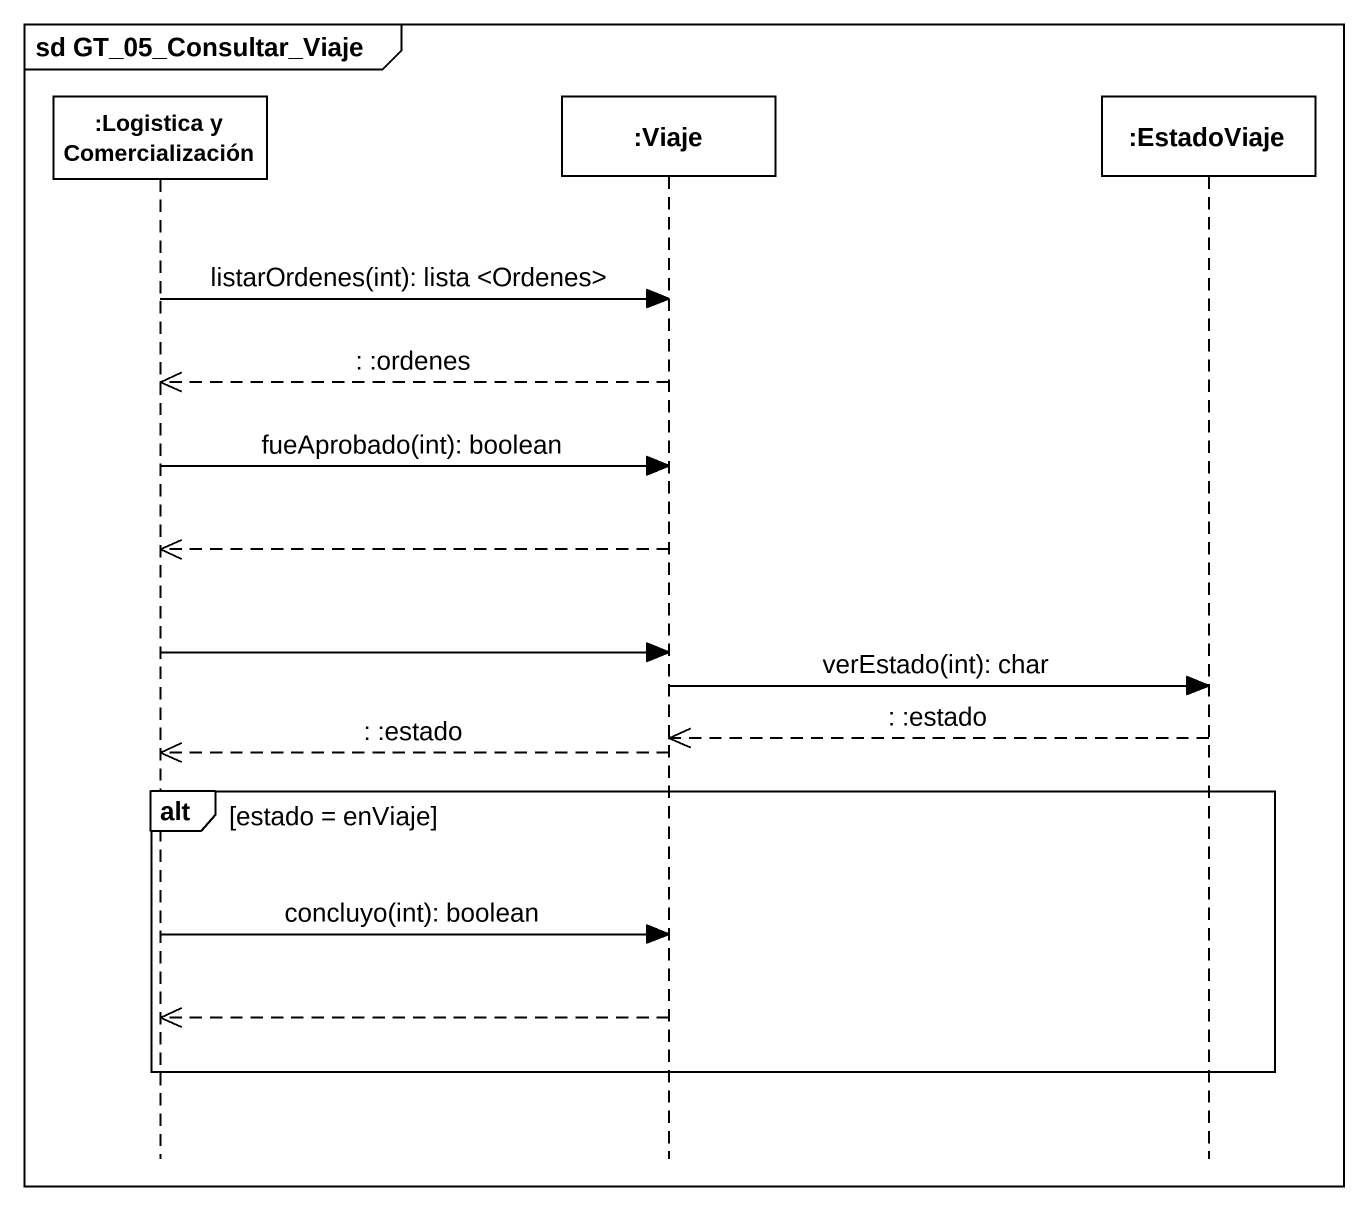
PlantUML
@startuml
mainframe sd GT_05_Consultar_Viaje
hide footbox
participant ":Logistica y Comercialización" as Logistica_y_Comercialización
participant ":Viaje" as Viaje
participant ":EstadoViaje" as EstadoViaje

Logistica_y_Comercialización -> Viaje : listarOrdenes(int): lista <Ordenes>
Viaje -->> Logistica_y_Comercialización : : :ordenes
Logistica_y_Comercialización -> Viaje : fueAprobado(int): boolean
Viaje -->> Logistica_y_Comercialización
Logistica_y_Comercialización -> Viaje
Viaje -> EstadoViaje : verEstado(int): char
EstadoViaje -->> Viaje : : :estado
Viaje -->> Logistica_y_Comercialización : : :estado
alt estado = enViaje
  Logistica_y_Comercialización -> Viaje : concluyo(int): boolean
  Viaje -->> Logistica_y_Comercialización
end
@enduml
